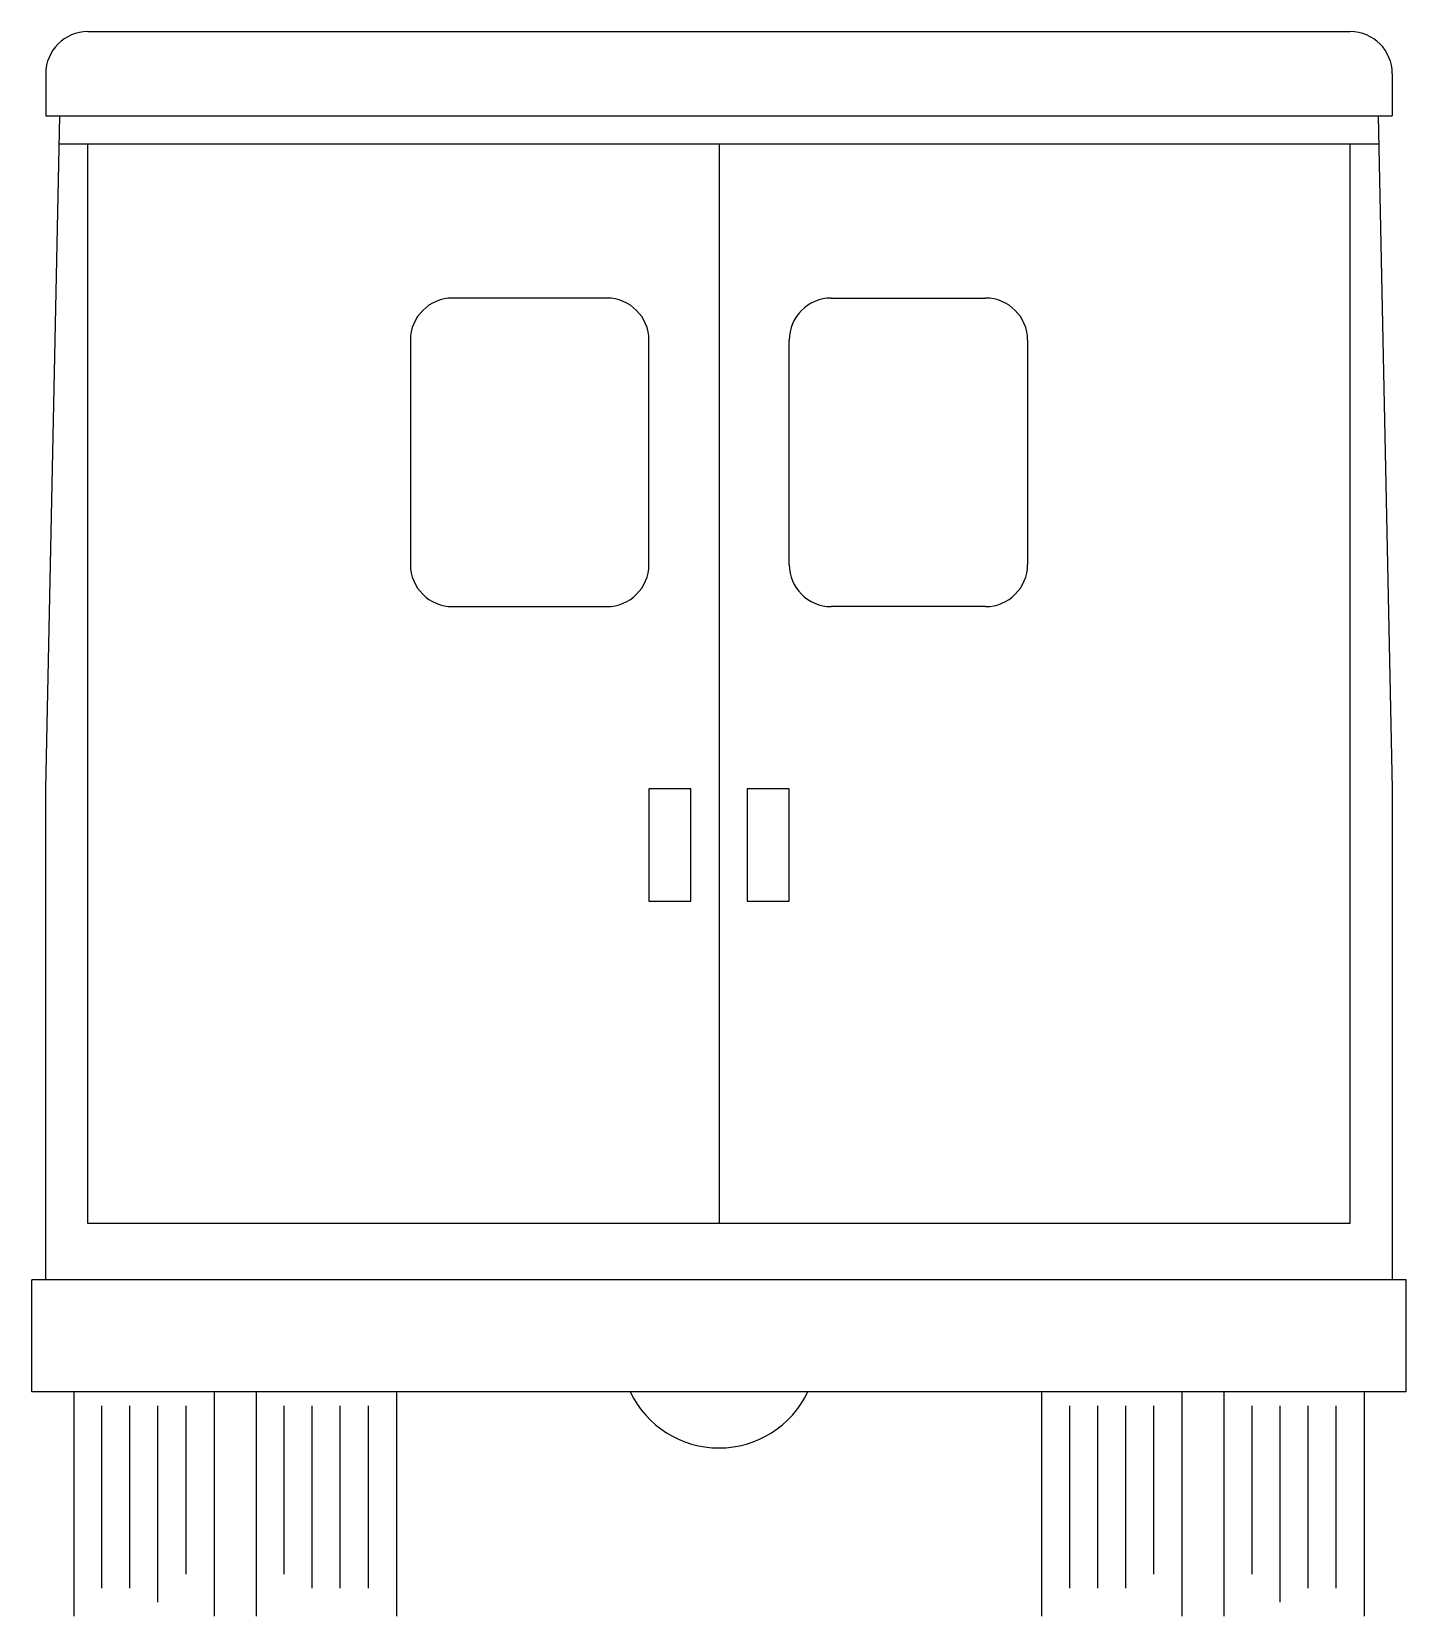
# Model space of a CAD drawing. Header units: millimetres. Extents: x -3157.86 to -3155.9, y 1948.79 to 1951.05.
import ezdxf

# ---------------------------------------------------------------- set-up
doc = ezdxf.new("R2010")
doc.units = ezdxf.units.MM
doc.header["$LTSCALE"] = 10
doc.layers.add('Veículos', color=2, linetype='Continuous')

msp = doc.modelspace()

# ---------------------------------------------------------------- linework, layer by layer
at = {"layer": 'Veículos'}
for p, q in [((-3157.7795, 1951.0463), (-3155.9795, 1951.0463)), ((-3157.8395, 1950.9863), (-3157.8395, 1950.9263)), ((-3155.9195, 1950.9863), (-3155.9195, 1950.9263)), ((-3157.8395, 1950.9263), (-3155.9195, 1950.9263)), ((-3157.8395, 1949.9663), (-3157.8195, 1950.9263)), ((-3155.9395, 1950.9263), (-3155.9195, 1949.9663)), ((-3157.8195, 1950.8863), (-3155.9395, 1950.8863)), ((-3157.7795, 1949.3463), (-3157.7795, 1950.8863)), ((-3156.8795, 1950.8863), (-3156.8795, 1949.3463)), ((-3155.9795, 1949.3463), (-3155.9795, 1950.8863)), ((-3157.0395, 1950.6663), (-3157.2595, 1950.6663)), ((-3156.7195, 1950.6663), (-3156.4995, 1950.6663)), ((-3157.3195, 1950.6063), (-3157.3195, 1950.2863)), ((-3156.9795, 1950.2863), (-3156.9795, 1950.6063)), ((-3156.7795, 1950.2863), (-3156.7795, 1950.6063)), ((-3156.4395, 1950.6063), (-3156.4395, 1950.2863)), ((-3157.2595, 1950.2263), (-3157.0395, 1950.2263)), ((-3156.4995, 1950.2263), (-3156.7195, 1950.2263)), ((-3157.8395, 1949.2663), (-3157.8395, 1949.9663)), ((-3156.9795, 1949.9663), (-3156.9795, 1949.8063)), ((-3156.9195, 1949.9663), (-3156.9795, 1949.9663)), ((-3156.9195, 1949.8063), (-3156.9195, 1949.9663)), ((-3156.7795, 1949.9663), (-3156.8395, 1949.9663)), ((-3156.8395, 1949.9663), (-3156.8395, 1949.8063)), ((-3156.7795, 1949.8063), (-3156.7795, 1949.9663)), ((-3155.9195, 1949.9663), (-3155.9195, 1949.2663)), ((-3156.9795, 1949.8063), (-3156.9195, 1949.8063)), ((-3156.8395, 1949.8063), (-3156.7795, 1949.8063)), ((-3155.9795, 1949.3463), (-3157.7795, 1949.3463)), ((-3155.8995, 1949.2663), (-3157.8595, 1949.2663)), ((-3157.8595, 1949.1063), (-3157.8595, 1949.2663)), ((-3155.8995, 1949.1063), (-3155.8995, 1949.2663)), ((-3155.8995, 1949.1063), (-3157.8595, 1949.1063)), ((-3157.7995, 1949.1063), (-3157.7995, 1948.7863)), ((-3157.5995, 1949.1063), (-3157.5995, 1948.7863)), ((-3157.5395, 1949.1063), (-3157.5395, 1948.7863)), ((-3157.3395, 1949.1063), (-3157.3395, 1948.7863)), ((-3156.4195, 1949.1063), (-3156.4195, 1948.7863)), ((-3156.2195, 1949.1063), (-3156.2195, 1948.7863)), ((-3156.1595, 1949.1063), (-3156.1595, 1948.7863)), ((-3155.9595, 1949.1063), (-3155.9595, 1948.7863)), ((-3157.7595, 1948.8263), (-3157.7595, 1949.0863)), ((-3157.7195, 1948.8263), (-3157.7195, 1949.0863)), ((-3157.6795, 1948.8063), (-3157.6795, 1949.0863)), ((-3157.6395, 1948.8463), (-3157.6395, 1949.0863)), ((-3157.4995, 1948.8463), (-3157.4995, 1949.0863)), ((-3157.4595, 1948.8263), (-3157.4595, 1949.0863)), ((-3157.4195, 1948.8263), (-3157.4195, 1949.0863)), ((-3157.3795, 1948.8263), (-3157.3795, 1949.0863)), ((-3156.3795, 1948.8263), (-3156.3795, 1949.0863)), ((-3156.3395, 1948.8263), (-3156.3395, 1949.0863)), ((-3156.2995, 1948.8263), (-3156.2995, 1949.0863)), ((-3156.2595, 1948.8463), (-3156.2595, 1949.0863)), ((-3156.1195, 1948.8463), (-3156.1195, 1949.0863)), ((-3156.0795, 1948.8063), (-3156.0795, 1949.0863)), ((-3156.0395, 1948.8263), (-3156.0395, 1949.0863)), ((-3155.9995, 1948.8263), (-3155.9995, 1949.0863))]:
    msp.add_line(p, q, dxfattribs=at)
for centre, radius, start, end in [((-3157.7795, 1950.9863), 0.06, 90, 180), ((-3155.9795, 1950.9863), 0.06, 0, 90), ((-3157.2595, 1950.6063), 0.06, 90, 180), ((-3157.0395, 1950.6063), 0.06, 0, 90), ((-3156.7195, 1950.6063), 0.06, 90, 180), ((-3156.4995, 1950.6063), 0.06, 0, 90), ((-3157.2595, 1950.2863), 0.06, 180, 270), ((-3157.0395, 1950.2863), 0.06, 270, 0), ((-3156.7195, 1950.2863), 0.06, 180, 270), ((-3156.4995, 1950.2863), 0.06, 270, 0), ((-3156.8795, 1949.1663), 0.14, 205.3769, 334.6231)]:
    msp.add_arc(centre, radius, start, end, dxfattribs=at)

doc.saveas('drawing.dxf')
